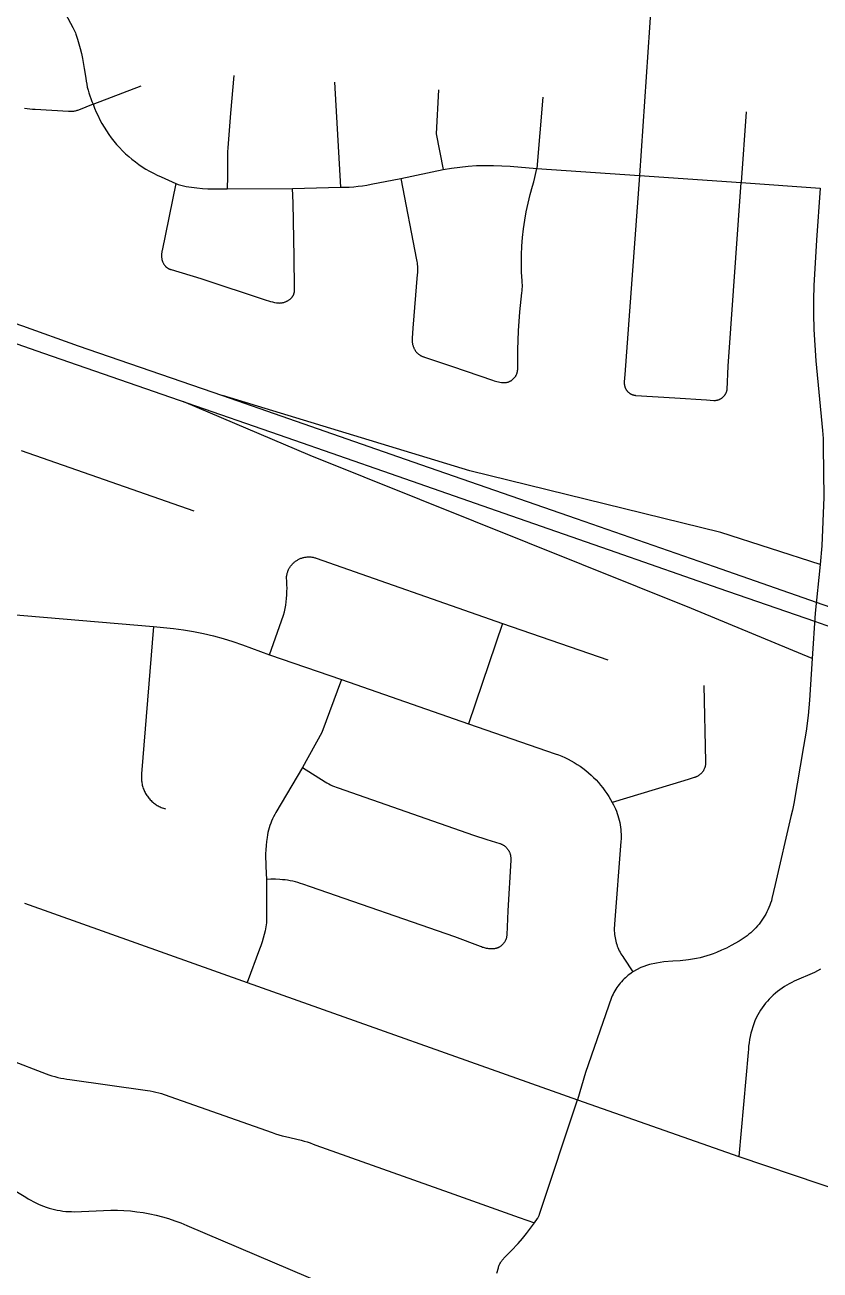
# Model space of a CAD drawing. Header units: inches. Extents: x 326453 to 344102, y 4677180 to 4689621.
# Drawn here: x 336036 to 336702, y 4678540 to 4679584 of the extents above; entities that cross this region are included whole.
import ezdxf

# ---------------------------------------------------------------- set-up
doc = ezdxf.new("R2010")
doc.units = ezdxf.units.IN
doc.header["$MEASUREMENT"] = 0
doc.layers.add('Street_Centreline', color=7, linetype='Continuous')

msp = doc.modelspace()

# ---------------------------------------------------------------- linework, layer by layer
at = {"layer": 'Street_Centreline'}
for p, q in [((336560.6641, 4679602.3417), (336551.0279, 4679457.7525)), ((336093.1139, 4679517.4684), (336133.335, 4679532.9523)), ((336295.2926, 4679535.8286), (336300.2924, 4679447.8576)), ((336469.8915, 4679523.314), (336464.8356, 4679463.5572)), ((336640.3409, 4679511.0991), (336636.093, 4679451.7895)), ((336350.8426, 4679455.1643), (336386.3626, 4679462.7288)), ((336464.8356, 4679463.5572), (336551.0279, 4679457.7525)), ((336551.0279, 4679457.7525), (336636.093, 4679451.7895)), ((336636.093, 4679451.7895), (336702.2771, 4679447.1313)), ((336205.5146, 4679446.4003), (336260.2226, 4679446.8523)), ((336260.2226, 4679446.8523), (336300.2924, 4679447.8576)), ((336032.7589, 4679227.0775), (336177.4037, 4679176.4179)), ((336021.8715, 4679089.8649), (336143.5316, 4679079.4595)), ((336436.13, 4679082.1536), (336407.7274, 4678997.9742)), ((336436.13, 4679082.1536), (336524.3282, 4679051.533)), ((336240.9536, 4679055.882), (336301.2564, 4679035.1668)), ((336301.2564, 4679035.1668), (336407.7274, 4678997.9742)), ((336035.6655, 4678847.5445), (336222.1072, 4678781.08)), ((336222.1072, 4678781.08), (336499.0368, 4678682.8878)), ((336499.0368, 4678682.8878), (336634.0709, 4678635.1619)), ((336634.0709, 4678635.1619), (336725.1644, 4678604.4016))]:
    msp.add_line(p, q, dxfattribs=at)
for points in [[(336069.8844, 4679593.2603), (336076.1825, 4679581.7657), (336076.7493, 4679580.6548), (336077.2821, 4679579.5272), (336077.7806, 4679578.384), (336078.2442, 4679577.2262), (336078.6724, 4679576.0549), (336079.9962, 4679572.0703), (336081.2026, 4679568.0485), (336082.2907, 4679563.9932), (336083.2595, 4679559.9077), (336084.1082, 4679555.7955), (336085.5794, 4679547.4907), (336086.8249, 4679539.1491), (336087.2038, 4679536.6605), (336087.6641, 4679534.1856), (336088.2053, 4679531.7272), (336088.8269, 4679529.2879), (336089.5282, 4679526.8702), (336090.3084, 4679524.4769), (336091.1667, 4679522.1105), (336092.1022, 4679519.7734), (336093.1139, 4679517.4684)], [(335279.797, 4679572.1789), (335301.9237, 4679566.1019), (335372.8219, 4679546.8688), (335463.2479, 4679522.337), (335524.278, 4679505.03), (335580.4611, 4679487.7166), (335669.8223, 4679458.2114), (335897.2735, 4679379.0259), (335996.5472, 4679344.396), (336033.7841, 4679331.5134), (336080.5394, 4679314.9561), (336201.4904, 4679273.152), (336361.0578, 4679217.6338), (336497.805, 4679170.0997), (336613.3592, 4679129.8901), (336698.9674, 4679099.9973)], [(335274.259, 4679557.2222), (335296.428, 4679551.1764), (335328.4018, 4679542.3911), (335369.4111, 4679531.3469), (335414.7785, 4679518.9614), (335467.1512, 4679504.517), (335516.8554, 4679490.2813), (335596.3383, 4679465.9281), (335659.6451, 4679444.7641), (335742.524, 4679416.2379), (335839.3009, 4679382.6179), (335937.8266, 4679348.2966), (336051.5531, 4679308.6462), (336165.0435, 4679269.255), (336255.2534, 4679237.9465), (336341.9962, 4679207.7477), (336437.322, 4679174.5624), (336531.0163, 4679141.947), (336617.3991, 4679111.7919), (336697.6075, 4679083.979)], [(336210.8478, 4679541.545), (336208.2901, 4679509.8422), (336206.1732, 4679484.446), (336205.8797, 4679480.9252), (336205.7032, 4679477.3967), (336205.644, 4679473.8642), (336205.6409, 4679456.9313), (336205.5146, 4679446.4003)], [(336382.6141, 4679529.3904), (336380.3881, 4679492.5854), (336386.3626, 4679462.7288)], [(336093.1139, 4679517.4684), (336080.7631, 4679512.4888), (336080.1007, 4679512.2519), (336079.4304, 4679512.0382), (336078.753, 4679511.8482), (336078.0694, 4679511.682), (336077.3804, 4679511.5399), (336076.6868, 4679511.4219), (336075.9895, 4679511.3284), (336075.2894, 4679511.2593), (336074.5873, 4679511.2148), (336073.8841, 4679511.1949), (336073.1805, 4679511.1997), (336072.4776, 4679511.2291), (336044.4152, 4679512.8957), (336042.1972, 4679512.9979), (336039.9835, 4679513.1705), (336037.7765, 4679513.4136), (336035.5784, 4679513.7268)], [(336093.1139, 4679517.4684), (336094.3565, 4679514.1147), (336095.714, 4679510.8059), (336097.1846, 4679507.5458), (336098.7667, 4679504.3383), (336100.4584, 4679501.1873), (336102.2577, 4679498.0963), (336104.1623, 4679495.0693), (336106.1702, 4679492.1096), (336108.2788, 4679489.2209), (336110.4857, 4679486.4065), (336112.7882, 4679483.6698), (336115.1837, 4679481.0141), (336117.6692, 4679478.4425), (336120.2419, 4679475.9581), (336122.8986, 4679473.5638), (336125.6363, 4679471.2624), (336128.4516, 4679469.0568), (336131.3412, 4679466.9494), (336134.3018, 4679464.9429), (336137.3297, 4679463.0395), (336140.4214, 4679461.2416), (336143.5732, 4679459.5513), (336146.7814, 4679457.9706), (336150.0421, 4679456.5013), (336162.2766, 4679450.8964)], [(336350.8426, 4679455.1643), (336364.1442, 4679387.0547), (336364.3868, 4679385.6887), (336364.5826, 4679384.3153), (336364.7314, 4679382.936), (336364.833, 4679381.5524), (336364.8873, 4679380.1662), (336364.8941, 4679378.7789), (336364.8536, 4679377.3921), (336364.7657, 4679376.0076), (336364.6305, 4679374.6269), (336360.993, 4679329.7299), (336360.4044, 4679321.1891), (336360.3746, 4679320.6175), (336360.3636, 4679320.0453), (336360.3717, 4679319.4731), (336360.3987, 4679318.9014), (336360.4447, 4679318.3309), (336360.5096, 4679317.7623), (336360.5932, 4679317.1961), (336360.6956, 4679316.633), (336360.8167, 4679316.0737), (336360.9562, 4679315.5186), (336361.114, 4679314.9685), (336361.2899, 4679314.4239), (336361.4839, 4679313.8855), (336361.6956, 4679313.3537), (336361.9248, 4679312.8293), (336362.1224, 4679312.4156), (336362.334, 4679312.0088), (336362.5594, 4679311.6095), (336362.7982, 4679311.218), (336363.0503, 4679310.835), (336363.3152, 4679310.4607), (336363.5928, 4679310.0957), (336363.8826, 4679309.7404), (336364.1843, 4679309.3951), (336364.4977, 4679309.0604), (336364.8223, 4679308.7365), (336365.1577, 4679308.4239), (336365.5036, 4679308.1228), (336365.8595, 4679307.8337), (336366.2251, 4679307.5569), (336366.5999, 4679307.2928), (336366.9835, 4679307.0415), (336367.3754, 4679306.8035), (336367.7752, 4679306.579), (336368.1824, 4679306.3682), (336368.5966, 4679306.1714), (336369.0172, 4679305.9889), (336369.4438, 4679305.8208), (336369.8759, 4679305.6673), (336370.313, 4679305.5286), (336370.7545, 4679305.4049), (336394.32, 4679297.4544), (336427.8027, 4679285.9569), (336429.0013, 4679285.5681), (336430.2126, 4679285.2206), (336431.435, 4679284.9146), (336432.6672, 4679284.6506), (336433.9076, 4679284.429), (336435.1549, 4679284.2498), (336436.4077, 4679284.1135), (336436.8033, 4679284.0842), (336437.1998, 4679284.0687), (336437.5965, 4679284.067), (336437.9931, 4679284.079), (336438.389, 4679284.1049), (336438.7837, 4679284.1445), (336439.1769, 4679284.1978), (336439.5679, 4679284.2647), (336439.9564, 4679284.3453), (336440.3419, 4679284.4392), (336440.7238, 4679284.5465), (336441.1018, 4679284.6671), (336441.4754, 4679284.8007), (336441.8441, 4679284.9472), (336442.2074, 4679285.1065), (336442.5651, 4679285.2783), (336442.9165, 4679285.4624), (336443.2613, 4679285.6586), (336443.5991, 4679285.8667), (336443.9294, 4679286.0865), (336444.2519, 4679286.3175), (336444.5662, 4679286.5597), (336444.8719, 4679286.8127), (336445.1685, 4679287.0761), (336445.4559, 4679287.3497), (336445.7335, 4679287.6331), (336446.0011, 4679287.926), (336446.2584, 4679288.228), (336446.505, 4679288.5388), (336446.7407, 4679288.8579), (336446.9651, 4679289.1851), (336447.178, 4679289.5199), (336447.3791, 4679289.8619), (336447.5682, 4679290.2106), (336447.7451, 4679290.5658), (336447.9095, 4679290.9269), (336448.0613, 4679291.2934), (336448.2002, 4679291.6651), (336448.3261, 4679292.0413), (336448.4389, 4679292.4217), (336448.5383, 4679292.8057), (336448.6243, 4679293.1931), (336448.6969, 4679293.5831), (336448.7558, 4679293.9755), (336448.801, 4679294.3696), (336448.8325, 4679294.7651), (336448.8502, 4679295.1615), (336448.8541, 4679295.5582), (336448.9872, 4679311.5518), (336449.6261, 4679327.5332), (336450.7703, 4679343.4863), (336452.4185, 4679359.3954), (336452.5877, 4679361.0425), (336452.7018, 4679362.6945), (336452.7608, 4679364.3493), (336452.7646, 4679366.0051), (336452.7131, 4679367.6602), (336452.6064, 4679369.3126), (336452.1436, 4679376.5762), (336451.9355, 4679383.8515), (336451.9826, 4679391.1297), (336452.2847, 4679398.4017), (336452.8413, 4679405.6587), (336453.652, 4679412.8917), (336454.7156, 4679420.0919), (336456.0334, 4679427.3365), (336457.5789, 4679434.5359), (336459.3505, 4679441.683), (336461.3465, 4679448.7707), (336462.3742, 4679452.3763), (336463.3109, 4679456.0065), (336463.8874, 4679458.5093), (336464.3957, 4679461.0268), (336464.8356, 4679463.5572)], [(336386.3626, 4679462.7288), (336393.3178, 4679463.8682), (336400.3066, 4679464.7793), (336407.3214, 4679465.4612), (336414.3547, 4679465.9132), (336421.3991, 4679466.1348), (336428.447, 4679466.1257), (336435.4908, 4679465.886), (336442.523, 4679465.4159), (336464.8356, 4679463.5572)], [(336162.2766, 4679450.8964), (336150.8178, 4679394.8507), (336150.6958, 4679394.2012), (336150.5948, 4679393.5481), (336150.5148, 4679392.8922), (336150.4559, 4679392.234), (336150.4181, 4679391.5742), (336150.4016, 4679390.9136), (336150.4063, 4679390.2527), (336150.4322, 4679389.5924), (336150.4793, 4679388.9333), (336150.5475, 4679388.2759), (336150.6037, 4679387.8673), (336150.6739, 4679387.4608), (336150.758, 4679387.057), (336150.856, 4679386.6563), (336150.9676, 4679386.2592), (336151.0928, 4679385.8661), (336151.2314, 4679385.4776), (336151.3832, 4679385.0941), (336151.5482, 4679384.716), (336151.726, 4679384.3438), (336151.9164, 4679383.9779), (336152.1194, 4679383.6188), (336152.3345, 4679383.2668), (336152.5616, 4679382.9225), (336152.8004, 4679382.5861), (336153.0506, 4679382.2581), (336153.3119, 4679381.939), (336153.584, 4679381.6289), (336153.8035, 4679381.3955), (336154.031, 4679381.1699), (336154.2662, 4679380.9522), (336154.5088, 4679380.7429), (336154.7585, 4679380.5421), (336155.015, 4679380.35), (336155.278, 4679380.167), (336155.5472, 4679379.9932), (336155.8223, 4679379.8288), (336156.1029, 4679379.6741), (336156.3887, 4679379.5291), (336156.6793, 4679379.3942), (336156.9745, 4679379.2694), (336157.2737, 4679379.1549), (336157.5768, 4679379.0509), (336157.8833, 4679378.9574), (336158.1929, 4679378.8746), (336158.5051, 4679378.8026), (336183.2678, 4679371.2658), (336238.2114, 4679353.0662), (336239.9095, 4679352.5335), (336241.6237, 4679352.0554), (336243.3523, 4679351.6321), (336245.0936, 4679351.2642), (336246.8456, 4679350.952), (336247.3193, 4679350.8836), (336247.7949, 4679350.8314), (336248.2721, 4679350.7954), (336248.7502, 4679350.7757), (336249.2287, 4679350.7722), (336249.7071, 4679350.785), (336250.1847, 4679350.8142), (336250.6611, 4679350.8595), (336251.1357, 4679350.9211), (336251.6079, 4679350.9987), (336252.0771, 4679351.0924), (336252.5429, 4679351.202), (336253.0047, 4679351.3274), (336253.462, 4679351.4685), (336253.9142, 4679351.625), (336254.3608, 4679351.7968), (336254.8013, 4679351.9838), (336255.2352, 4679352.1855), (336255.662, 4679352.402), (336256.0811, 4679352.6329), (336256.4922, 4679352.8779), (336256.8947, 4679353.1367), (336257.2881, 4679353.4091), (336257.6721, 4679353.6948), (336258.046, 4679353.9933), (336258.4097, 4679354.3044), (336258.7625, 4679354.6277), (336259.1041, 4679354.9628), (336259.3336, 4679355.2039), (336259.5546, 4679355.4527), (336259.767, 4679355.7089), (336259.9704, 4679355.9724), (336260.1647, 4679356.2426), (336260.3495, 4679356.5194), (336260.5248, 4679356.8023), (336260.6901, 4679357.0912), (336260.8455, 4679357.3855), (336260.9906, 4679357.685), (336261.1254, 4679357.9894), (336261.2496, 4679358.2982), (336261.3632, 4679358.611), (336261.4659, 4679358.9276), (336261.5576, 4679359.2475), (336261.6383, 4679359.5704), (336261.7079, 4679359.8959), (336261.7662, 4679360.2236), (336261.8132, 4679360.5531), (336261.8489, 4679360.884), (336261.8731, 4679361.2159), (336261.886, 4679361.5485), (336261.8874, 4679361.8814), (336261.8773, 4679362.214), (336261.8558, 4679362.5462), (336261.8229, 4679362.8774), (336261.7786, 4679363.2072), (336261.5558, 4679389.2775), (336260.5954, 4679434.6567), (336260.2226, 4679446.8523)], [(336162.2766, 4679450.8964), (336164.367, 4679450.2344), (336166.5661, 4679449.5807), (336168.787, 4679449.0056), (336171.027, 4679448.5097), (336173.2832, 4679448.0938), (336175.5528, 4679447.7582), (336180.1112, 4679447.2304), (336184.6825, 4679446.8279), (336189.2631, 4679446.5511), (336193.8495, 4679446.4003), (336205.5146, 4679446.4003)], [(336300.2924, 4679447.8576), (336304.0176, 4679447.8569), (336307.7408, 4679447.9777), (336311.4582, 4679448.2199), (336315.1656, 4679448.5832), (336318.8592, 4679449.0672), (336322.5351, 4679449.6714), (336326.1893, 4679450.3952), (336350.8426, 4679455.1643)], [(336551.0279, 4679457.7525), (336538.6094, 4679290.8119), (336538.1447, 4679284.5625), (336538.1242, 4679284.2031), (336538.116, 4679283.8432), (336538.1202, 4679283.4832), (336538.1366, 4679283.1236), (336538.1655, 4679282.7648), (336538.2066, 4679282.4071), (336538.26, 4679282.0511), (336538.3255, 4679281.6972), (336538.4032, 4679281.3456), (336538.4928, 4679280.997), (336538.5944, 4679280.6516), (336538.7077, 4679280.31), (336538.8327, 4679279.9724), (336538.9692, 4679279.6393), (336539.1171, 4679279.3111), (336539.2761, 4679278.9881), (336539.4461, 4679278.6708), (336539.6269, 4679278.3595), (336539.8183, 4679278.0546), (336540.02, 4679277.7564), (336540.2318, 4679277.4654), (336540.4535, 4679277.1817), (336540.6848, 4679276.9058), (336540.9254, 4679276.6381), (336541.1751, 4679276.3787), (336541.4335, 4679276.1281), (336541.7003, 4679275.8865), (336541.9753, 4679275.6541), (336542.2581, 4679275.4314), (336542.5483, 4679275.2184), (336542.8458, 4679275.0156), (336543.1499, 4679274.8231), (336543.4605, 4679274.6411), (336543.7772, 4679274.4699), (336544.0995, 4679274.3096), (336544.4272, 4679274.1605), (336544.7598, 4679274.0227), (336545.0969, 4679273.8964), (336545.4381, 4679273.7818), (336545.7831, 4679273.6789), (336546.1314, 4679273.5879), (336546.4826, 4679273.5089), (336546.8363, 4679273.442), (336547.1921, 4679273.3873), (336547.5496, 4679273.3448), (336547.9083, 4679273.3146), (336580.6262, 4679271.3107), (336606.977, 4679269.4635), (336613.1915, 4679269.1489), (336613.5655, 4679269.1366), (336613.9397, 4679269.1373), (336614.3137, 4679269.151), (336614.6869, 4679269.1779), (336615.059, 4679269.2177), (336615.4295, 4679269.2706), (336615.7979, 4679269.3364), (336616.1637, 4679269.415), (336616.5266, 4679269.5063), (336616.8861, 4679269.6103), (336617.2417, 4679269.7268), (336617.5931, 4679269.8557), (336617.9397, 4679269.9967), (336618.2811, 4679270.1498), (336618.617, 4679270.3147), (336618.947, 4679270.4913), (336619.2706, 4679270.6792), (336619.5874, 4679270.8784), (336619.897, 4679271.0886), (336620.1991, 4679271.3094), (336620.4933, 4679271.5407), (336620.7793, 4679271.7821), (336621.0566, 4679272.0333), (336621.325, 4679272.2941), (336621.5841, 4679272.5641), (336621.8336, 4679272.843), (336622.0731, 4679273.1305), (336622.3026, 4679273.4261), (336622.5215, 4679273.7296), (336622.7297, 4679274.0406), (336622.9268, 4679274.3586), (336623.1128, 4679274.6834), (336623.2873, 4679275.0144), (336623.4501, 4679275.3514), (336623.601, 4679275.6938), (336623.7398, 4679276.0413), (336623.8665, 4679276.3935), (336623.9807, 4679276.7498), (336624.0824, 4679277.1099), (336624.1715, 4679277.4734), (336624.2478, 4679277.8397), (336624.3113, 4679278.2085), (336625.2211, 4679297.9415), (336636.093, 4679451.7895)], [(336702.2771, 4679447.1313), (336699.181, 4679403.3502), (336697.0192, 4679365.436), (336696.6766, 4679353.5513), (336696.6785, 4679341.6617), (336697.0354, 4679328.4946), (336697.7199, 4679315.3405), (336698.7316, 4679302.2076), (336704.3272, 4679243.9707), (336704.6256, 4679240.5379), (336704.8173, 4679237.0975), (336704.902, 4679233.6528), (336704.8797, 4679230.2071), (336705.3359, 4679187.9024), (336703.7279, 4679147.2404), (336702.1846, 4679131.6402)], [(336702.1846, 4679131.6402), (336619.186, 4679158.4278), (336408.7233, 4679210.1605), (336201.4904, 4679273.152)], [(336695.6457, 4679052.7189), (336594.4993, 4679094.7791), (336275.0119, 4679222.9984), (336168.9731, 4679267.8912)], [(336240.9536, 4679055.882), (336252.601, 4679089.0412), (336253.3061, 4679091.8227), (336253.9164, 4679094.6265), (336254.4313, 4679097.4494), (336254.8501, 4679100.2881), (336255.1725, 4679103.1394), (336255.3979, 4679106), (336255.5263, 4679108.8666), (336255.5573, 4679111.7359), (336255.491, 4679114.6047), (336255.3275, 4679117.4695), (336255.0669, 4679120.3271), (336255.1201, 4679120.9786), (336255.1959, 4679121.628), (336255.2943, 4679122.2742), (336255.415, 4679122.9167), (336255.5579, 4679123.5546), (336255.723, 4679124.1872), (336255.9099, 4679124.8136), (336256.1184, 4679125.4332), (336256.3484, 4679126.0451), (336256.5995, 4679126.6487), (336256.8714, 4679127.2432), (336257.1637, 4679127.8279), (336257.4762, 4679128.4021), (336257.8085, 4679128.9651), (336258.1601, 4679129.5162), (336258.5307, 4679130.0548), (336258.9197, 4679130.5802), (336259.3267, 4679131.0917), (336259.7513, 4679131.5888), (336260.1929, 4679132.0708), (336260.6509, 4679132.5373), (336261.1249, 4679132.9875), (336261.6143, 4679133.421), (336262.1184, 4679133.8372), (336262.6366, 4679134.2356), (336263.1684, 4679134.6159), (336263.7131, 4679134.9774), (336264.27, 4679135.3198), (336264.8384, 4679135.6426), (336265.4177, 4679135.9455), (336266.0072, 4679136.2281), (336266.6062, 4679136.49), (336267.2139, 4679136.731), (336267.8296, 4679136.9507), (336268.4525, 4679137.1489), (336269.082, 4679137.3254), (336269.7172, 4679137.4798), (336270.3574, 4679137.6122), (336271.0018, 4679137.7222), (336271.6497, 4679137.8097), (336272.3001, 4679137.8747), (336272.9525, 4679137.917), (336273.6059, 4679137.9367), (336274.2596, 4679137.9337), (336274.9129, 4679137.9079), (336275.5648, 4679137.8595), (336276.2147, 4679137.7885), (336276.8616, 4679137.6949), (336277.505, 4679137.5789), (336278.1439, 4679137.4407), (336278.7777, 4679137.2803), (336279.4055, 4679137.098), (336280.0266, 4679136.894), (336436.13, 4679082.1536)], [(336702.1846, 4679131.6402), (336698.041, 4679090.8862), (336695.6457, 4679052.7189)], [(336698.9674, 4679099.9973), (336849.8547, 4679047.5439), (336938.5222, 4679016.8108), (336972.7509, 4679004.774), (337004.4598, 4678993.9347), (337096.4909, 4678963.1445), (337153.002, 4678942.9945), (337196.5914, 4678928.0369), (337222.6149, 4678921.2084), (337245.3855, 4678914.3799), (337268.8066, 4678909.5024), (337303.4103, 4678902.6242), (337333.3374, 4678898.397), (337355.132, 4678895.1454), (337397.2435, 4678891.3894), (337428.0509, 4678889.4788), (337481.3143, 4678888.9071), (337547.7253, 4678892.0549), (337617.8735, 4678899.9548)], [(336697.6075, 4679083.979), (336711.8674, 4679079.0343), (336754.1352, 4679064.3637), (336804.287, 4679046.7033), (336878.4559, 4679020.5877), (336901.8798, 4679011.354), (336933.9709, 4678997.1627), (336968.0574, 4678980.0457), (337001.0551, 4678962.0322), (337040.4003, 4678938.1764), (337071.5269, 4678918.3305), (337112.8527, 4678891.717), (337149.5592, 4678868.3595), (337167.9455, 4678857.6753), (337187.3319, 4678847.3879), (337208.5358, 4678837.2367), (337234.6061, 4678826.1483), (337258.4161, 4678816.849), (337284.643, 4678808.2102), (337307.8746, 4678801.439), (337330.4368, 4678796.4992), (337354.8384, 4678791.6336), (337369.9252, 4678789.4853)], [(336143.5316, 4679079.4595), (336133.6651, 4678955.9664), (336133.5833, 4678955.0279), (336133.5338, 4678954.0871), (336133.5166, 4678953.1451), (336133.5319, 4678952.2031), (336133.5795, 4678951.2623), (336133.6594, 4678950.3236), (336133.7715, 4678949.3882), (336133.9158, 4678948.4572), (336134.0919, 4678947.5317), (336134.2997, 4678946.6128), (336134.539, 4678945.7016), (336134.8094, 4678944.7991), (336135.1107, 4678943.9065), (336135.4425, 4678943.0248), (336135.8044, 4678942.155), (336136.196, 4678941.2981), (336136.6167, 4678940.4552), (336137.0663, 4678939.6273), (336137.5439, 4678938.8152), (336138.0493, 4678938.0201), (336138.5816, 4678937.2429), (336139.1403, 4678936.4843), (336139.7248, 4678935.7455), (336140.3343, 4678935.0271), (336140.9682, 4678934.3301), (336141.6256, 4678933.6553), (336142.3058, 4678933.0035), (336143.0081, 4678932.3755), (336143.7314, 4678931.772), (336144.4752, 4678931.1937), (336145.2383, 4678930.6412), (336146.02, 4678930.1154), (336146.8192, 4678929.6167), (336147.6352, 4678929.1458), (336148.4668, 4678928.7031), (336149.3132, 4678928.2894), (336150.1733, 4678927.9049), (336151.0461, 4678927.5503), (336151.9305, 4678927.2258), (336152.8256, 4678926.9319), (336153.7303, 4678926.669)], [(336143.5316, 4679079.4595), (336152.0069, 4679078.8722), (336160.458, 4679078.0029), (336168.8754, 4679076.8524), (336177.2498, 4679075.422), (336185.5719, 4679073.7133), (336193.8324, 4679071.7283), (336202.0222, 4679069.469), (336210.1321, 4679066.9381), (336218.1532, 4679064.1384), (336240.9536, 4679055.882)], [(336695.6457, 4679052.7189), (336693.4575, 4679017.897), (336692.1583, 4679004.865), (336690.4826, 4678991.8759), (336688.4318, 4678978.9409), (336680.0985, 4678931.2231), (336679.0361, 4678925.6989), (336677.7986, 4678920.2113), (336664.5741, 4678863.3203), (336661.9311, 4678851.6189), (336661.3836, 4678849.6758), (336660.7687, 4678847.7529), (336660.0872, 4678845.8526), (336659.3398, 4678843.9772), (336658.5276, 4678842.129), (336657.6515, 4678840.3102), (336656.7125, 4678838.5231), (336655.7118, 4678836.7698), (336654.6506, 4678835.0524), (336653.5302, 4678833.373), (336652.352, 4678831.7337), (336651.1174, 4678830.1364), (336649.8278, 4678828.5831), (336648.4849, 4678827.0757), (336647.0903, 4678825.6161), (336645.6457, 4678824.2059), (336644.1528, 4678822.8469), (336642.6135, 4678821.5407), (336641.0296, 4678820.289), (336639.403, 4678819.0932), (336637.7358, 4678817.9549), (336636.0299, 4678816.8753), (336634.2874, 4678815.8559), (336627.7032, 4678812.025), (336623.681, 4678810.0222), (336619.6015, 4678808.139), (336615.4682, 4678806.3769), (336612.7669, 4678805.2991), (336610.0317, 4678804.3106), (336607.2655, 4678803.4124), (336604.4713, 4678802.6056), (336601.6521, 4678801.8909), (336598.811, 4678801.2692), (336591.8485, 4678800.2044), (336584.8541, 4678799.3755), (336578.7091, 4678799.0122), (336571.232, 4678798.4448), (336565.0754, 4678797.385), (336559.2345, 4678796.1385), (336551.9504, 4678793.6222), (336545.337, 4678789.9612)], [(336301.2564, 4679035.1668), (336284.6956, 4678990.6517), (336268.5591, 4678961.2984)], [(336604.9034, 4679030.0783), (336606.2, 4678966.3602), (336606.2292, 4678965.917), (336606.243, 4678965.4731), (336606.2413, 4678965.029), (336606.2241, 4678964.5853), (336606.1914, 4678964.1424), (336606.1434, 4678963.7009), (336606.0799, 4678963.2614), (336606.0012, 4678962.8243), (336605.9073, 4678962.3902), (336605.7983, 4678961.9597), (336605.6744, 4678961.5332), (336605.5357, 4678961.1114), (336605.3823, 4678960.6946), (336605.2146, 4678960.2834), (336605.0325, 4678959.8783), (336604.8365, 4678959.4798), (336604.6267, 4678959.0884), (336604.4034, 4678958.7045), (336604.1668, 4678958.3287), (336603.9173, 4678957.9613), (336603.6552, 4678957.6028), (336603.3807, 4678957.2537), (336603.0941, 4678956.9144), (336602.796, 4678956.5853), (336602.4865, 4678956.2668), (336602.1661, 4678955.9592), (336601.8352, 4678955.663), (336601.4942, 4678955.3785), (336601.1435, 4678955.1061), (336600.7834, 4678954.8461), (336600.4146, 4678954.5988), (336600.0373, 4678954.3645), (336599.6521, 4678954.1435), (336599.2594, 4678953.936), (336598.8598, 4678953.7424), (336598.4536, 4678953.5629), (336598.0414, 4678953.3975), (336597.6237, 4678953.2467), (336597.201, 4678953.1105), (336596.7738, 4678952.9891), (336592.4523, 4678951.4648), (336588.0882, 4678950.0672), (336528.0839, 4678931.9512)], [(336407.7274, 4678997.9742), (336480.288, 4678972.9661), (336483.0429, 4678971.9634), (336485.7618, 4678970.8669), (336488.4415, 4678969.6777), (336491.0789, 4678968.3974), (336493.6708, 4678967.0274), (336496.2142, 4678965.5693), (336498.7061, 4678964.0248), (336501.1436, 4678962.3958), (336503.5238, 4678960.6841), (336505.8439, 4678958.8919), (336508.1011, 4678957.0211), (336510.2929, 4678955.0741), (336512.4166, 4678953.053), (336514.4698, 4678950.9603), (336516.45, 4678948.7983), (336518.3549, 4678946.5698), (336520.1822, 4678944.2773), (336521.9298, 4678941.9234), (336523.5958, 4678939.511), (336525.178, 4678937.0429), (336526.6746, 4678934.522), (336528.0839, 4678931.9512)], [(336268.5591, 4678961.2984), (336246.2705, 4678923.6918), (336245.2682, 4678921.931), (336244.3284, 4678920.1361), (336243.4522, 4678918.3093), (336242.6407, 4678916.4528), (336241.8948, 4678914.569), (336241.2155, 4678912.6602), (336240.6037, 4678910.7286), (336240.0601, 4678908.7769), (336239.5853, 4678906.8072), (336239.18, 4678904.822), (336238.8446, 4678902.8239), (336238.3784, 4678899.3484), (336238.0194, 4678895.8601), (336237.768, 4678892.3625), (336237.6244, 4678888.8588), (336237.5887, 4678885.3523), (336237.661, 4678881.8464), (336237.8412, 4678878.3444), (336238.3764, 4678867.5942)], [(336268.5592, 4678961.2984), (336287.4197, 4678949.4179), (336288.9197, 4678948.5093), (336290.4506, 4678947.6537), (336292.0104, 4678946.8521), (336293.5973, 4678946.1055), (336295.2093, 4678945.4149), (336296.8445, 4678944.781), (336298.5009, 4678944.2047), (336411.9147, 4678904.536), (336423.0804, 4678901.0533), (336433.7371, 4678897.7149), (336434.1709, 4678897.5702), (336434.5994, 4678897.4107), (336435.0222, 4678897.2366), (336435.4387, 4678897.048), (336435.8486, 4678896.8452), (336436.2512, 4678896.6285), (336436.6461, 4678896.3981), (336437.0329, 4678896.1543), (336437.4111, 4678895.8972), (336437.7802, 4678895.6274), (336438.1399, 4678895.345), (336438.4897, 4678895.0505), (336438.829, 4678894.7441), (336439.1578, 4678894.4263), (336439.4753, 4678894.0973), (336439.7814, 4678893.7576), (336440.0756, 4678893.4076), (336440.3577, 4678893.0477), (336440.6272, 4678892.6783), (336440.8838, 4678892.2999), (336441.1274, 4678891.9129), (336441.3574, 4678891.5177), (336441.5738, 4678891.1149), (336441.7762, 4678890.7049), (336441.9643, 4678890.2882), (336442.1381, 4678889.8652), (336442.2972, 4678889.4366), (336442.4416, 4678889.0027), (336442.5709, 4678888.5641), (336442.685, 4678888.1214), (336442.784, 4678887.675), (336442.8675, 4678887.2254), (336442.9355, 4678886.7732), (336442.9879, 4678886.319), (336443.0247, 4678885.8632), (336443.0458, 4678885.4065), (336443.0513, 4678884.9493), (336443.041, 4678884.4921), (336443.015, 4678884.0356), (336442.9734, 4678883.5803), (336440.5608, 4678841.2109), (336439.7178, 4678821.0495), (336439.6924, 4678820.6215), (336439.6521, 4678820.1947), (336439.5968, 4678819.7695), (336439.5268, 4678819.3465), (336439.442, 4678818.9263), (336439.3426, 4678818.5092), (336439.2287, 4678818.0959), (336439.1004, 4678817.6868), (336438.9579, 4678817.2824), (336438.8014, 4678816.8832), (336438.631, 4678816.4898), (336438.447, 4678816.1026), (336438.2496, 4678815.722), (336438.039, 4678815.3486), (336437.8154, 4678814.9827), (336437.5793, 4678814.6249), (336437.3307, 4678814.2756), (336437.0702, 4678813.9351), (336436.7978, 4678813.6039), (336436.5141, 4678813.2825), (336436.2194, 4678812.9712), (336435.9139, 4678812.6703), (336435.5981, 4678812.3804), (336435.2723, 4678812.1016), (336434.9371, 4678811.8344), (336434.5927, 4678811.579), (336434.2396, 4678811.3359), (336433.8782, 4678811.1052), (336433.509, 4678810.8873), (336433.1323, 4678810.6824), (336432.7488, 4678810.4908), (336432.3588, 4678810.3127), (336431.9628, 4678810.1484), (336431.5613, 4678809.998), (336431.1548, 4678809.8617), (336430.7438, 4678809.7397), (336430.3288, 4678809.6321), (336429.9102, 4678809.5391), (336429.4887, 4678809.4608), (336429.0647, 4678809.3972), (336428.6388, 4678809.3485), (336428.2114, 4678809.3147), (336427.783, 4678809.2959), (336427.3543, 4678809.292), (336426.444, 4678809.3151), (336425.535, 4678809.3691), (336424.6284, 4678809.4539), (336423.7251, 4678809.5693), (336422.8263, 4678809.7153), (336421.933, 4678809.8918), (336421.0461, 4678810.0983), (336420.1668, 4678810.3349), (336419.296, 4678810.6011), (336418.4347, 4678810.8967), (336417.5839, 4678811.2214), (336396.1137, 4678819.4215), (336275.1156, 4678861.284), (336268.9081, 4678863.528), (336266.8182, 4678864.2453), (336264.7061, 4678864.8944), (336262.574, 4678865.4746), (336260.4242, 4678865.9853), (336258.259, 4678866.4259), (336256.0806, 4678866.796), (336253.8914, 4678867.0951), (336251.6935, 4678867.323), (336249.4895, 4678867.4795), (336245.7868, 4678867.6271), (336242.0814, 4678867.6654), (336238.3764, 4678867.5942)], [(336528.0839, 4678931.9512), (336529.0303, 4678930.2046), (336529.9156, 4678928.4261), (336530.7385, 4678926.618), (336531.4982, 4678924.7824), (336532.1937, 4678922.9215), (336532.8241, 4678921.0376), (336533.3888, 4678919.133), (336533.887, 4678917.2099), (336534.3182, 4678915.2706), (336534.6817, 4678913.3176), (336534.9772, 4678911.3531), (336535.2044, 4678909.3795), (336535.3629, 4678907.3993), (336535.4525, 4678905.4147), (336535.4732, 4678903.4282), (336535.425, 4678901.4422), (336535.3078, 4678899.4591), (336529.9951, 4678830.0523), (336529.8727, 4678828.6243), (336529.8005, 4678827.1928), (336529.7785, 4678825.7597), (336529.8067, 4678824.3268), (336529.8852, 4678822.8957), (336530.0138, 4678821.4682), (336530.1923, 4678820.0461), (336530.4206, 4678818.6312), (336530.6984, 4678817.2251), (336531.0252, 4678815.8296), (336531.4008, 4678814.4465), (336531.8247, 4678813.0773), (336532.2963, 4678811.7239), (336532.8151, 4678810.3878), (336533.3804, 4678809.0707), (336533.9915, 4678807.7743), (336534.6477, 4678806.5001), (336535.3481, 4678805.2497), (336536.092, 4678804.0246), (336536.8783, 4678802.8263), (336537.7062, 4678801.6563), (336545.337, 4678789.9612)], [(336238.3764, 4678867.5942), (336238.3213, 4678831.0249), (336237.8166, 4678827.7939), (336237.2021, 4678824.5819), (336236.4786, 4678821.3928), (336235.6469, 4678818.2301), (336234.708, 4678815.0976), (336233.6629, 4678811.9989), (336232.5128, 4678808.9376), (336222.1072, 4678781.08)], [(336702.7176, 4678792.3173), (336697.5304, 4678789.5382), (336680.5453, 4678782.2039), (336678.4266, 4678781.1848), (336676.3448, 4678780.0925), (336674.3022, 4678778.9283), (336672.3015, 4678777.6936), (336670.3451, 4678776.3899), (336668.4352, 4678775.0187), (336666.5744, 4678773.5819), (336664.7647, 4678772.0811), (336663.0085, 4678770.5181), (336661.3078, 4678768.8948), (336659.6647, 4678767.2132), (336658.0812, 4678765.4754), (336656.5593, 4678763.6835), (336655.1008, 4678761.8395), (336653.7074, 4678759.9459), (336652.3808, 4678758.0049), (336651.1228, 4678756.0187), (336649.9347, 4678753.99), (336648.7691, 4678751.5172), (336647.6909, 4678749.0051), (336646.7016, 4678746.4567), (336645.8024, 4678743.8751), (336644.9944, 4678741.2635), (336644.2785, 4678738.6252), (336643.6556, 4678735.9634), (336643.1266, 4678733.2813), (336642.692, 4678730.5824), (336642.3525, 4678727.8698), (336642.1084, 4678725.147), (336641.96, 4678722.4173), (336634.0709, 4678635.1619)], [(336545.337, 4678789.9612), (336544.0276, 4678789.0862), (336542.7486, 4678788.1674), (336541.5014, 4678787.2058), (336540.2874, 4678786.2027), (336539.1081, 4678785.159), (336537.9647, 4678784.076), (336536.8586, 4678782.955), (336535.7911, 4678781.7972), (336534.7633, 4678780.604), (336533.7765, 4678779.3766), (336532.8318, 4678778.1166), (336531.9303, 4678776.8254), (336531.0729, 4678775.5044), (336530.2607, 4678774.1552), (336529.4946, 4678772.7792), (336528.7755, 4678771.3781), (336528.1042, 4678769.9535), (336527.4815, 4678768.507), (336505.7682, 4678705.6865), (336499.0368, 4678682.8878)], [(335992.4384, 4678728.0724), (336053.6315, 4678704.6683), (336056.0377, 4678703.7908), (336058.4702, 4678702.9888), (336060.9264, 4678702.2631), (336063.4042, 4678701.6143), (336065.9009, 4678701.0432), (336068.4143, 4678700.5503), (336070.9418, 4678700.136), (336073.481, 4678699.8008), (336138.5516, 4678690.6226), (336140.9453, 4678690.2471), (336143.3263, 4678689.7977), (336145.6923, 4678689.2749), (336148.0409, 4678688.6791), (336150.37, 4678688.0109), (336152.6773, 4678687.271), (336243.0311, 4678655.3242), (336245.8183, 4678654.3471), (336248.6368, 4678653.4641), (336251.4832, 4678652.676), (336254.3545, 4678651.9838), (336267.5341, 4678648.8291), (336270.0381, 4678648.1836), (336272.5182, 4678647.4516), (336274.9715, 4678646.634), (336277.3949, 4678645.7318), (336279.7856, 4678644.7461), (336391.3474, 4678605.2179), (336450.1281, 4678584.176), (336462.9478, 4678579.5985)], [(336462.9478, 4678579.5985), (336465.3332, 4678583.2232), (336465.5861, 4678583.5957), (336465.8268, 4678583.9761), (336466.055, 4678584.3642), (336466.2705, 4678584.7595), (336466.4731, 4678585.1616), (336466.6624, 4678585.57), (336466.8385, 4678585.9844), (336467.0009, 4678586.4043), (336467.1497, 4678586.8292), (336499.0368, 4678682.8878)], [(336007.2978, 4678618.5599), (336036.77, 4678601.1226), (336038.7729, 4678599.8276), (336040.8178, 4678598.6), (336042.9025, 4678597.4412), (336045.0246, 4678596.3526), (336047.1819, 4678595.3353), (336049.3719, 4678594.3904), (336051.5921, 4678593.5191), (336053.8401, 4678592.7223), (336056.1135, 4678592.0008), (336058.4096, 4678591.3555), (336060.726, 4678590.7871), (336063.06, 4678590.2962), (336065.4091, 4678589.8834), (336067.7707, 4678589.549), (336070.142, 4678589.2936), (336072.5206, 4678589.1174), (336074.9037, 4678589.0205), (336077.2888, 4678589.0031), (336108.0495, 4678590.4073), (336113.4907, 4678590.3361), (336118.9264, 4678590.0797), (336124.3501, 4678589.6382), (336129.7557, 4678589.0123), (336135.1369, 4678588.2026), (336140.4873, 4678587.2101), (336145.8008, 4678586.036), (336151.0713, 4678584.6816), (336156.2926, 4678583.1484), (336161.4586, 4678581.4383), (336166.5633, 4678579.5532), (336171.6009, 4678577.4954), (336316.6389, 4678515.6136)], [(336431.3593, 4678537.5706), (336432.6443, 4678542.036), (336432.8731, 4678542.7205), (336433.1248, 4678543.397), (336433.399, 4678544.0646), (336433.6955, 4678544.7227), (336434.0139, 4678545.3705), (336434.3539, 4678546.0072), (336434.7151, 4678546.6321), (336435.097, 4678547.2445), (336435.4992, 4678547.8438), (336435.9214, 4678548.4293), (336436.363, 4678549.0002), (336436.8235, 4678549.556), (336437.3024, 4678550.096), (336443.2805, 4678556.2127), (336449.1272, 4678562.4551), (336452.7849, 4678566.574), (336456.3099, 4678570.8071), (336459.6987, 4678575.1501), (336462.9478, 4678579.5985)]]:
    msp.add_lwpolyline(points, dxfattribs=at)

doc.saveas('drawing.dxf')
